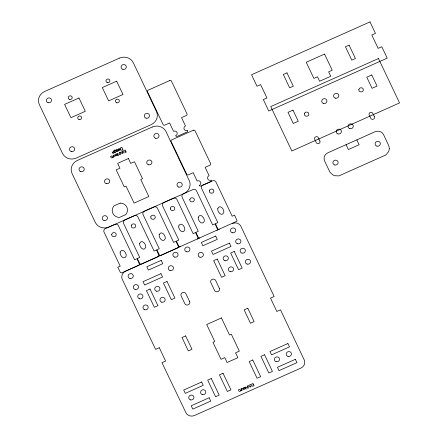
<?xml version="1.0" encoding="UTF-8"?>
<svg xmlns="http://www.w3.org/2000/svg" width="438" height="438" viewBox="0 0 438 438"><rect width="100%" height="100%" fill="white"/><g stroke="black" fill="none" stroke-linecap="round" stroke-linejoin="round"><path stroke-width="0.66" d="M217.533 229.496L215.069 223.862L212.66 224.935L196.306 190.437L195.26 189.528L193.826 189.315A1.84 1.719 -14.6 0 0 192.966 189.555L183.423 193.804A1.84 1.719 -14.6 0 0 182.679 194.28L181.989 195.206L181.945 196.837L198.304 231.33L195.895 232.403L198.272 237.412L199.104 238.086L199.805 238.058M237.057 220.785L234.593 215.151L232.184 216.224L215.83 181.732L214.784 180.823L213.35 180.604A1.84 1.719 -14.6 0 0 212.49 180.845L202.947 185.093A1.84 1.719 -14.6 0 0 202.203 185.57L201.513 186.495L201.469 188.126L217.828 222.619L215.419 223.692L217.796 228.702L218.628 229.375L219.329 229.348M114.11 151.553L114.258 150.984A0.777 0.723 -14.6 0 1 114.57 150.677A0.969 0.903 -14.6 0 1 115.468 152.232M116.541 150.048L116.979 150.568A0.986 0.92 -14.6 0 0 117.472 150.349A0.684 0.635 -14.6 0 1 117.707 150.234L118.287 150.398L118.167 151.011M113.825 155.331L114.789 154.784L115.605 156.196M119.957 152.594L120.921 152.046L121.737 153.464M241.656 388.824L242.625 388.276L243.44 389.689M247.788 386.086L248.751 385.539L249.567 386.957M117.335 155.326L117.406 155.167A1.314 1.226 -14.6 0 0 117.455 154.849L117.433 154.636A4.035 3.767 -14.6 0 0 117.28 154.307A0.898 0.838 -14.6 0 0 116.738 153.891A0.734 0.684 -14.6 0 0 116.355 153.897A1.341 1.254 -14.6 0 0 115.988 154.045A0.717 0.668 -14.6 0 0 115.616 154.537A3.181 2.967 -14.6 0 0 115.61 154.844M217.429 229.923L216.947 230.421M236.953 221.212L125.799 271.04A6.69 6.247 -14.6 0 0 124.135 272.075L123.253 272.962A7.128 6.658 -14.6 0 0 122.071 275.031L121.715 277.238L122.027 278.803L155.594 349.371L159.24 347.739M197.423 239.132L197.905 238.633L197.921 237.582L195.545 232.573L193.136 233.64L176.782 199.148L175.737 198.239L174.302 198.025A1.84 1.719 -14.6 0 0 173.443 198.261L163.9 202.515A1.84 1.719 -14.6 0 0 163.155 202.991L162.465 203.911L162.421 205.542L178.781 240.04L176.372 241.108L178.748 246.123L179.58 246.797L180.281 246.769M120.948 147.847L121.901 147.403L122.952 149.626L122.131 149.993M119.974 149.161L118.369 149.878A3.137 2.929 -14.6 0 0 118.572 150.179M123.489 150.743L125.18 149.988L126.226 152.183L124.589 152.911M117.313 154.384L115.709 155.096A3.137 2.929 -14.6 0 0 115.911 155.402M124.638 151.608L125.711 151.126M251.319 384.235L253.016 383.48L254.056 385.675L252.419 386.404M245.143 387.876L243.544 388.594A3.137 2.929 -14.6 0 0 243.747 388.895M252.469 385.101L253.547 384.619M117.291 151.269L116.979 151.061M356.833 139.87L359.138 144.726L348.369 149.533L346.064 144.677M250.695 387.17L249.753 385.177A0.569 0.531 -14.6 0 1 250.082 384.723M247.673 385.851L248.439 387.46M247.12 386.097L248.182 388.325L245.176 386.962L246.244 389.207M241.546 388.588L242.307 390.192M240.944 388.851L241.71 390.461M122.859 153.672L121.917 151.685A0.569 0.531 -14.6 0 1 122.246 151.23M119.842 152.358L120.609 153.968M119.289 152.605L120.346 154.833L117.346 153.464L118.413 155.714M115.856 150.103L116.617 151.712M113.278 151.252L114.039 152.862M112.128 151.762L112.599 152.752M113.71 155.09L114.477 156.7M113.113 155.359L113.875 156.968M159.273 347.657L165.602 361.011L161.956 362.637L185.876 412.634A6.559 6.127 -14.6 0 0 194.488 415.498L300.884 368.101A6.543 6.105 -14.6 0 0 304.224 359.91L280.484 309.836L276.832 311.462L270.503 298.108L274.155 296.482L240.676 225.877L239.362 224.261L237.33 223.243A6.948 6.488 -14.6 0 0 234.248 223.03A6.784 6.335 -14.6 0 0 232.343 223.577M238.743 389.815A1.013 0.947 -14.6 0 1 240.363 390.844M240.517 390.915A0.98 0.914 -14.6 0 1 238.71 390.691L238.655 390.565A0.849 0.794 -14.6 0 1 238.792 389.858M241.562 390.22A0.597 0.558 -14.6 0 1 241.376 390.696M241.349 390.674A0.641 0.602 -14.6 0 1 241.004 390.707M243.44 388.336A3.181 2.967 -14.6 0 1 243.451 388.035A0.717 0.668 -14.6 0 1 243.824 387.548A1.341 1.254 -14.6 0 1 244.185 387.389A0.734 0.684 -14.6 0 1 244.568 387.389A0.898 0.838 -14.6 0 1 245.116 387.8M245.11 387.805A4.035 3.767 -14.6 0 1 245.269 388.128L245.291 388.292A1.314 1.226 -14.6 0 1 245.242 388.659L245.165 388.818A0.887 0.827 -14.6 0 1 243.731 388.906M250.065 384.679A0.92 0.86 -14.6 0 1 251.22 385.205A1.341 1.254 -14.6 0 1 251.374 385.862A0.723 0.673 -14.6 0 1 250.328 386.393M110.907 156.317A1.013 0.947 -14.6 0 1 112.533 157.351M112.686 157.423A0.98 0.914 -14.6 0 1 110.874 157.198L110.825 157.072A0.849 0.794 -14.6 0 1 110.956 156.366M113.727 156.727A0.597 0.558 -14.6 0 1 113.541 157.204A0.641 0.602 -14.6 0 1 113.174 157.215M117.346 155.331A0.887 0.827 -14.6 0 1 115.895 155.413M122.235 151.187A0.92 0.86 -14.6 0 1 123.385 151.712A1.341 1.254 -14.6 0 1 123.543 152.369A0.723 0.673 -14.6 0 1 122.492 152.9M112.949 153.212A1.073 1.002 -14.6 0 1 112.621 152.747M113.88 152.627A0.712 0.662 -14.6 0 1 112.966 153.196M115.254 150.212A0.558 0.52 -14.6 0 0 114.865 149.884L113.798 150.552L114.614 152.605A2.398 2.239 -14.6 0 0 115.517 152.293M118.145 150.995A1.09 1.013 -14.6 0 1 117.324 151.302M116.585 149.922A0.641 0.597 -14.6 0 1 116.804 149.676M116.864 149.725A0.898 0.838 -14.6 0 1 117.931 149.511M118.271 149.626A3.181 2.967 -14.6 0 1 118.282 149.32A0.717 0.668 -14.6 0 1 118.649 148.832A1.341 1.254 -14.6 0 1 119.01 148.674A0.734 0.684 -14.6 0 1 119.393 148.674A0.898 0.838 -14.6 0 1 119.946 149.084A4.035 3.767 -14.6 0 1 120.1 149.413L120.121 149.582A1.314 1.226 -14.6 0 1 120.072 149.944L119.996 150.103A0.887 0.827 -14.6 0 1 118.556 150.19M122.175 150.108A1.44 1.347 -14.6 0 1 120.877 147.748M139.448 264.141L138.857 265.258L121.709 272.896L120.445 272.606L117.8 267.24L120.209 266.167L103.85 231.675L103.894 230.043L104.583 229.118A1.84 1.719 -14.6 0 1 105.328 228.641L114.871 224.393A1.84 1.719 -14.6 0 1 115.731 224.152L117.165 224.365L118.211 225.28L134.565 259.772L136.974 258.699L139.448 264.141M158.972 255.431L158.381 256.553L141.233 264.185L139.968 263.895L137.324 258.529L139.733 257.456L123.374 222.964L123.417 221.332L124.107 220.407A1.84 1.719 -14.6 0 1 124.852 219.931L134.395 215.682A1.84 1.719 -14.6 0 1 135.254 215.441L136.689 215.66L137.735 216.569L154.088 251.062L156.497 249.989L158.972 255.431M178.496 246.72L177.899 247.842L160.757 255.48L159.492 255.184L156.848 249.819L159.257 248.746L142.898 214.253L142.941 212.622L143.631 211.702A1.84 1.719 -14.6 0 1 144.376 211.226L153.919 206.971A1.84 1.719 -14.6 0 1 154.778 206.731L156.213 206.95L157.258 207.858L173.612 242.351L176.021 241.278L178.496 246.72M389.278 148.4L389.125 149.791A9.302 8.683 -14.6 0 1 388.44 151.849L385.933 154.926L338.93 175.895L334.889 175.737A9.302 8.683 -14.6 0 1 332.831 174.904L329.962 172.205L324.596 160.976A6.565 6.127 -14.6 0 1 327.947 152.758L374.95 131.789A6.565 6.127 -14.6 0 1 383.568 134.669L388.878 145.92L389.278 148.4M304.333 113.809C303.791 116.628 308.374 117.203 308.856 114.499C309.392 111.679 304.804 111.093 304.333 113.809M358.832 89.5C358.268 92.456 363.228 92.867 363.387 89.932C363.573 87.239 359.28 86.938 358.832 89.5M111.712 234.33C111.148 237.314 116.092 237.653 116.262 234.768C116.453 232.063 112.155 231.773 111.712 234.33M120.138 252.107C119.519 255.387 124.195 260.774 126.221 256.088C126.845 252.814 122.158 247.421 120.138 252.107M131.236 225.619C130.672 228.609 135.616 228.948 135.785 226.057C135.977 223.358 131.679 223.062 131.236 225.619M139.662 243.397C139.043 246.676 143.719 252.064 145.744 247.377C146.369 244.103 141.682 238.715 139.662 243.397M150.76 216.909C150.196 219.898 155.14 220.237 155.309 217.347C155.501 214.647 151.203 214.352 150.76 216.909M159.186 234.691C158.567 237.965 163.243 243.353 165.268 238.666C165.892 235.392 161.206 230.005 159.186 234.691M170.283 208.203C169.72 211.187 174.663 211.527 174.833 208.636C175.025 205.942 170.727 205.641 170.283 208.203M178.709 225.981C178.091 229.255 182.766 234.648 184.792 229.961C185.416 226.681 180.73 221.294 178.709 225.981M189.807 199.493C189.243 202.476 194.187 202.816 194.357 199.931C194.549 197.231 190.251 196.93 189.807 199.493M198.233 217.27C197.615 220.544 202.29 225.937 204.316 221.25C204.94 217.976 200.248 212.583 198.233 217.27M209.326 190.782C208.789 193.601 213.372 194.182 213.848 191.472C214.39 188.652 209.797 188.066 209.326 190.782M217.757 208.559C217.138 211.839 221.814 217.226 223.84 212.539C224.464 209.265 219.772 203.873 217.757 208.559M119.492 58.106L44.692 91.471A10.501 9.806 -14.6 0 0 39.338 104.616L62.525 153.448A10.501 9.806 -14.6 0 0 76.316 158.058L151.11 124.688A10.501 9.806 -14.6 0 0 156.47 111.542L133.278 62.711A10.501 9.806 -14.6 0 0 119.492 58.106M78.966 97.986L64.61 104.392L70.934 117.707L85.295 111.301L78.966 97.986M116.667 81.167L102.306 87.573L108.629 100.893L122.99 94.488L116.667 81.167M169.736 80.543L148.197 90.157A1.314 1.226 -14.6 0 0 147.524 91.799L163.073 124.534A1.314 1.226 -14.6 0 0 164.797 125.109L169.583 122.974L173.536 131.301A2.628 2.453 -14.6 0 1 176.979 132.451A2.628 2.453 -14.6 0 1 175.643 135.736A1.314 1.226 -14.6 0 0 177.368 136.317L186.938 132.046A1.314 1.226 -14.6 0 0 187.612 130.398A2.628 2.453 -14.6 0 1 184.163 129.248A2.628 2.453 -14.6 0 1 185.504 125.963L181.551 117.636L186.336 115.501A1.314 1.226 -14.6 0 0 187.004 113.858L171.461 81.123A1.314 1.226 -14.6 0 0 169.736 80.543M370 21.9L251.543 74.745L256.996 86.237L260.605 84.627L266.945 97.975L263.337 99.585L268.757 110.989L387.214 58.145L381.799 46.74L378.147 48.366L371.807 35.018L375.459 33.392L370 21.9M152.227 127.036L77.427 160.401A10.501 9.806 -14.6 0 0 72.073 173.552L95.26 222.378A10.501 9.806 -14.6 0 0 109.051 226.988L183.845 193.623A10.501 9.806 -14.6 0 0 189.205 180.472L166.013 131.641A10.501 9.806 -14.6 0 0 152.227 127.036M324.547 54.088L306.233 62.256L313.904 78.407L317.501 76.809L319.609 81.249L330.734 76.283L328.626 71.843L332.218 70.244L324.547 54.088M286.972 72.867L283.32 74.493L289.66 87.841L293.307 86.215L286.972 72.867M349.097 45.152L345.445 46.778L351.785 60.126L355.437 58.5L349.097 45.152M128.416 158.556L117.647 163.363L119.952 168.219L116.169 169.906L124.233 186.884L126.013 186.09L134.088 203.095L148.832 196.514L140.762 179.509L142.542 178.715L134.477 161.737L130.721 163.412L128.416 158.556M193.339 130.245L171.795 139.853A1.314 1.226 -14.6 0 0 171.127 141.496L186.67 174.236A1.314 1.226 -14.6 0 0 188.395 174.811L193.185 172.676L197.138 180.998A2.628 2.453 -14.6 0 1 200.582 182.153A2.628 2.453 -14.6 0 1 199.246 185.438A1.314 1.226 -14.6 0 0 200.965 186.013L210.541 181.743A1.314 1.226 -14.6 0 0 211.209 180.1A2.628 2.453 -14.6 0 1 207.765 178.945A2.628 2.453 -14.6 0 1 209.101 175.66L205.148 167.338L209.939 165.203A1.314 1.226 -14.6 0 0 210.607 163.56L195.058 130.82A1.314 1.226 -14.6 0 0 193.339 130.245M378.465 58.544L270.761 106.587L291.845 150.979L399.544 102.93L378.465 58.544M292.978 110.124L288.001 112.347L293.268 123.445L298.245 121.222L292.978 110.124M371.769 74.98L366.792 77.198L372.059 88.295L377.036 86.072L371.769 74.98M120.209 203.09L113.995 205.865A7.649 7.139 -14.6 0 0 112.867 213.35A7.649 7.139 -14.6 0 0 119.432 217.434L125.744 214.62A7.649 7.139 -14.6 0 0 126.812 207.13A7.649 7.139 -14.6 0 0 120.209 203.09M161.189 260.353L146.829 266.758L148.405 270.087L162.766 263.681L161.189 260.353M215.688 236.044L201.327 242.449L202.904 245.778L217.264 239.372L215.688 236.044M160.981 273.662L143.034 281.672L144.611 285.001L162.564 276.997L160.981 273.662M229.435 243.128L211.488 251.133L213.071 254.467L231.018 246.457L229.435 243.128M150.02 289.02L146.434 290.624L154.34 307.268L157.926 305.669L150.02 289.02M167.015 281.442L163.429 283.041L171.329 299.691L174.921 298.086L167.015 281.442M217.248 259.033L213.656 260.637L221.562 277.281L225.154 275.677L217.248 259.033M234.242 251.45L230.651 253.054L238.557 269.699L242.148 268.1L234.242 251.45M201.65 382.013L183.708 390.034L185.29 393.357L203.232 385.341L201.65 382.013M211.269 378.498L207.683 380.102L215.6 396.746L219.192 395.142L211.269 378.498M223.03 373.242L219.443 374.846L227.36 391.484L230.952 389.88L223.03 373.242M209.145 397.764L191.203 405.785L192.786 409.114L210.733 401.093L209.145 397.764M221.447 317.95L206.692 324.52L214.757 341.53L212.977 342.324L221.031 359.308L224.787 357.632L227.092 362.489L237.861 357.693L235.562 352.836L239.345 351.15L231.291 334.167L229.512 334.96L221.447 317.95M185.641 335.913L181.989 337.539L188.324 350.893L191.975 349.267L185.641 335.913M247.788 308.226L244.136 309.852L250.465 323.206L254.117 321.58L247.788 308.226M287.908 343.545L269.95 351.544L271.533 354.873L289.485 346.88L287.908 343.545M252.764 359.981L249.173 361.58L257.068 378.235L260.659 376.636L252.764 359.981M264.536 354.742L260.944 356.34L268.833 372.995L272.425 371.397L264.536 354.742M295.382 359.313L277.424 367.307L279.001 370.636L296.959 362.642L295.382 359.313M189.61 301.525L185.909 293.767A2.628 2.453 -14.6 0 0 182.454 292.617A2.628 2.453 -14.6 0 0 181.124 295.907L184.825 303.665A2.628 2.453 -14.6 0 0 188.274 304.815A2.628 2.453 -14.6 0 0 189.605 301.519M374.375 116.711L372.793 113.382A1.971 1.84 -14.6 0 0 370.209 112.522A1.971 1.84 -14.6 0 0 369.201 114.986L370.783 118.315A1.971 1.84 -14.6 0 0 373.368 119.18A1.971 1.84 -14.6 0 0 374.375 116.711M319.877 141.025L318.295 137.696A1.971 1.84 -14.6 0 0 315.71 136.831A1.971 1.84 -14.6 0 0 314.703 139.295L316.285 142.624A1.971 1.84 -14.6 0 0 318.869 143.489A1.971 1.84 -14.6 0 0 319.877 141.025M219.318 288.281L215.644 280.501A2.628 2.453 -14.6 0 0 212.2 279.345A2.628 2.453 -14.6 0 0 210.859 282.636L214.532 290.41A2.628 2.453 -14.6 0 0 217.976 291.566A2.628 2.453 -14.6 0 0 219.318 288.275M230.136 271.68A2.628 2.453 -14.6 0 0 233.531 268.746A2.628 2.453 -14.6 0 0 229.233 267.53A2.628 2.453 -14.6 0 0 230.136 271.68M224.984 260.692A2.628 2.453 -14.6 0 0 228.286 257.664A2.628 2.453 -14.6 0 0 223.944 256.575A2.628 2.453 -14.6 0 0 224.984 260.692M199.963 257.199A2.628 2.453 -14.6 0 0 203.358 254.264A2.628 2.453 -14.6 0 0 199.06 253.049A2.628 2.453 -14.6 0 0 199.963 257.199M237.473 243.763A2.628 2.453 -14.6 0 0 240.867 240.829A2.628 2.453 -14.6 0 0 236.569 239.613A2.628 2.453 -14.6 0 0 237.473 243.763M135.085 289.436A2.628 2.453 -14.6 0 0 138.474 286.507A2.628 2.453 -14.6 0 0 134.181 285.286A2.628 2.453 -14.6 0 0 135.085 289.436M144.743 309.775A2.628 2.453 -14.6 0 0 148.132 306.841A2.628 2.453 -14.6 0 0 143.839 305.625A2.628 2.453 -14.6 0 0 144.743 309.775M139.591 298.787A2.628 2.453 -14.6 0 0 142.887 295.76A2.628 2.453 -14.6 0 0 138.55 294.67A2.628 2.453 -14.6 0 0 139.591 298.787M156.585 291.204A2.628 2.453 -14.6 0 0 159.881 288.177A2.628 2.453 -14.6 0 0 155.545 287.087A2.628 2.453 -14.6 0 0 156.585 291.204M161.737 302.193A2.628 2.453 -14.6 0 0 165.126 299.264A2.628 2.453 -14.6 0 0 160.834 298.043A2.628 2.453 -14.6 0 0 161.737 302.193M247.131 264.098A2.628 2.453 -14.6 0 0 250.525 261.168A2.628 2.453 -14.6 0 0 246.227 259.948A2.628 2.453 -14.6 0 0 247.131 264.098M241.979 253.109A2.628 2.453 -14.6 0 0 245.28 250.082A2.628 2.453 -14.6 0 0 240.938 248.992A2.628 2.453 -14.6 0 0 241.979 253.109M170.037 270.531A2.628 2.453 -14.6 0 0 173.432 267.596A2.628 2.453 -14.6 0 0 169.134 266.381A2.628 2.453 -14.6 0 0 170.037 270.531M287.99 356.401A2.628 2.453 -14.6 0 0 291.385 353.471A2.628 2.453 -14.6 0 0 287.087 352.251A2.628 2.453 -14.6 0 0 287.99 356.401M276.192 361.711A2.628 2.453 -14.6 0 0 279.488 358.684A2.628 2.453 -14.6 0 0 275.152 357.594A2.628 2.453 -14.6 0 0 276.192 361.711M190.508 399.889A2.628 2.453 -14.6 0 0 193.903 396.954A2.628 2.453 -14.6 0 0 189.605 395.738A2.628 2.453 -14.6 0 0 190.508 399.889M202.455 394.605A2.628 2.453 -14.6 0 0 205.75 391.577A2.628 2.453 -14.6 0 0 201.409 390.488A2.628 2.453 -14.6 0 0 202.455 394.605M232.321 232.77A2.628 2.453 -14.6 0 0 235.622 229.742A2.628 2.453 -14.6 0 0 231.28 228.658A2.628 2.453 -14.6 0 0 232.321 232.77M129.933 278.448A2.628 2.453 -14.6 0 0 133.229 275.42A2.628 2.453 -14.6 0 0 128.892 274.33A2.628 2.453 -14.6 0 0 129.933 278.448M174.642 257.09A2.628 2.453 -14.6 0 0 178.036 254.16A2.628 2.453 -14.6 0 0 173.738 252.94A2.628 2.453 -14.6 0 0 174.642 257.09M186.593 251.817A2.628 2.453 -14.6 0 0 189.889 248.789A2.628 2.453 -14.6 0 0 185.553 247.7A2.628 2.453 -14.6 0 0 186.593 251.817M148.493 164.819A2.628 2.453 -14.6 0 0 151.887 161.89A2.628 2.453 -14.6 0 0 147.59 160.669A2.628 2.453 -14.6 0 0 148.493 164.819M106.275 183.653A2.628 2.453 -14.6 0 0 109.67 180.719A2.628 2.453 -14.6 0 0 105.377 179.503A2.628 2.453 -14.6 0 0 106.275 183.653M107.31 82.618A1.971 1.84 -14.6 0 0 109.85 80.422A1.971 1.84 -14.6 0 0 106.631 79.508A1.971 1.84 -14.6 0 0 107.31 82.618M116.771 102.766A1.971 1.84 -14.6 0 0 119.311 100.565A1.971 1.84 -14.6 0 0 116.092 99.65A1.971 1.84 -14.6 0 0 116.771 102.766M79.07 119.579A1.971 1.84 -14.6 0 0 81.616 117.384A1.971 1.84 -14.6 0 0 78.397 116.47A1.971 1.84 -14.6 0 0 79.07 119.579M69.615 99.437A1.971 1.84 -14.6 0 0 72.155 97.236A1.971 1.84 -14.6 0 0 68.936 96.322A1.971 1.84 -14.6 0 0 69.615 99.437M178.797 187.103A2.628 2.453 -14.6 0 0 182.192 184.174A2.628 2.453 -14.6 0 0 177.894 182.953A2.628 2.453 -14.6 0 0 178.797 187.103M155.61 138.271A2.628 2.453 -14.6 0 0 159.005 135.342A2.628 2.453 -14.6 0 0 154.707 134.127A2.628 2.453 -14.6 0 0 155.61 138.271M146.062 118.172A2.628 2.453 -14.6 0 0 149.457 115.238A2.628 2.453 -14.6 0 0 145.164 114.022A2.628 2.453 -14.6 0 0 146.062 118.172M122.875 69.341A2.628 2.453 -14.6 0 0 126.27 66.412A2.628 2.453 -14.6 0 0 121.972 65.191A2.628 2.453 -14.6 0 0 122.875 69.341M104.003 220.467A2.628 2.453 -14.6 0 0 107.398 217.538A2.628 2.453 -14.6 0 0 103.1 216.323A2.628 2.453 -14.6 0 0 104.003 220.467M80.816 171.641A2.628 2.453 -14.6 0 0 84.206 168.707A2.628 2.453 -14.6 0 0 79.913 167.491A2.628 2.453 -14.6 0 0 80.816 171.641M71.268 151.537A2.628 2.453 -14.6 0 0 74.663 148.608A2.628 2.453 -14.6 0 0 70.365 147.387A2.628 2.453 -14.6 0 0 71.268 151.537M48.081 102.711A2.628 2.453 -14.6 0 0 51.47 99.776A2.628 2.453 -14.6 0 0 47.178 98.561A2.628 2.453 -14.6 0 0 48.081 102.711M323.572 103.483A2.628 2.453 -14.6 0 0 326.868 100.455A2.628 2.453 -14.6 0 0 322.532 99.366A2.628 2.453 -14.6 0 0 323.572 103.483M335.366 98.167A2.628 2.453 -14.6 0 0 338.76 95.232A2.628 2.453 -14.6 0 0 334.462 94.017A2.628 2.453 -14.6 0 0 335.366 98.167M349.842 128.646A2.628 2.453 -14.6 0 0 353.236 125.717A2.628 2.453 -14.6 0 0 348.938 124.496A2.628 2.453 -14.6 0 0 349.842 128.646M338.048 133.962A2.628 2.453 -14.6 0 0 341.344 130.935A2.628 2.453 -14.6 0 0 337.008 129.845A2.628 2.453 -14.6 0 0 338.048 133.962M376.91 146.133A2.628 2.453 -14.6 0 0 380.299 143.204A2.628 2.453 -14.6 0 0 376.007 141.983A2.628 2.453 -14.6 0 0 376.91 146.133M334.692 164.967A2.628 2.453 -14.6 0 0 338.087 162.033A2.628 2.453 -14.6 0 0 333.789 160.817A2.628 2.453 -14.6 0 0 334.692 164.967"/></g></svg>
